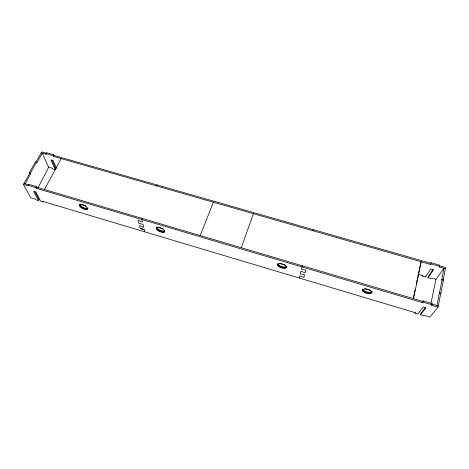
<?xml version="1.0" encoding="UTF-8"?>
<svg xmlns="http://www.w3.org/2000/svg" width="469" height="469" viewBox="0 0 469 469"><rect width="100%" height="100%" fill="white"/><g stroke="black" fill="none" stroke-linecap="round" stroke-linejoin="round"><path stroke-width="0.7" d="M156.306 228.585L156.787 227.019L156.306 228.585C157.783 231.229 161.535 232.835 164.455 231.997L164.818 231.117C163.364 228.45 159.566 226.82 156.646 227.694L156.329 228.081M362.355 290.37L362.426 289.854C365.187 287.89 370.193 289.303 371.923 292.134L371.835 292.65C369.044 294.561 364.12 293.178 362.355 290.37L362.648 289.203C364.401 292.017 369.338 293.401 372.122 291.478L371.835 292.65M425.629 307.259L420.734 313.638L420.494 314.816L423.542 315.725L423.894 315.274L429.938 317.079L438.011 307.195L443.486 279.97L442.144 279.583L441.745 280.11L443.996 268.327L435.93 279.389L430.958 303.39M436.874 305.583L442.144 279.583M438.011 307.195L431.715 305.331L431.949 304.105L438.239 305.987M445.327 268.708L439.207 266.931L439.43 265.782L445.55 267.535L443.088 280.497L443.486 279.97M431.715 305.331L432.336 303.613L423.255 300.928L422.639 302.64L36.09 188.221L35.755 187.571L28.263 185.355L28.82 184.346L36.306 186.562L36.641 187.213L422.886 301.426M439.207 266.931L439.822 265.231L430.988 262.704L430.384 264.405L53.525 156.412L53.232 155.726L45.903 153.627L46.431 152.671L53.753 154.77L54.046 155.456L430.612 263.261M422.639 302.64L423.255 300.928M430.384 264.405L430.988 262.704M435.936 279.372L431.328 278.041L430.97 278.545L428.004 277.683L428.232 276.569L433.204 269.411M422.739 274.981L422.51 276.094L425.465 276.95L425.694 275.836M420.494 314.816L425.834 307.887L423.149 307.089L417.885 314.037L414.848 313.128L415.094 311.949M413.429 297.727L415.065 289.948M416.261 284.284L418.342 274.383M418.641 272.964L419.233 270.132M419.532 268.719L420.722 263.062M413.476 298.665L421.226 261.802L420.875 262.353M370.733 293.365L371.02 292.193M371.43 293.072L371.718 291.894M299.269 278.023L299.791 275.895L303.865 277.419L304.539 274.84L300.283 273.884L300.928 271.258L305.067 272.806L305.765 270.144L301.438 269.183L302.341 265.771M368.675 293.506L368.962 292.339M369.795 293.512L370.082 292.339M366.213 293.049L366.5 291.882M367.456 293.348L367.743 292.181M363.997 292.117L364.29 290.95M365.034 292.627L365.322 291.46M362.613 290.944L362.9 289.778M363.17 291.542L363.463 290.375M312.975 230.754L313.304 229.669M285.732 268.075L286.881 266.163L286.278 267.746C283.399 269.059 278.598 267.693 277.49 264.61L277.724 264.147C280.585 262.792 285.469 264.182 286.524 267.295M286.278 267.746L286.629 266.621M283.956 268.286L284.314 267.166L286.09 266.949M284.941 268.262L285.299 267.137M281.664 267.875L282.021 266.755L284.314 267.166M282.836 268.157L283.194 267.037M279.46 266.949L279.823 265.829L278.299 264.633L277.853 263.484M280.509 267.465L280.872 266.345L279.823 265.829M277.56 265.155L277.924 264.035M277.935 265.759L278.299 264.633M278.586 266.369L278.944 265.249M241.283 247.738L253.436 213.706M200.21 235.59L213.36 202.221M164.455 231.997L164.906 230.936C161.987 231.78 158.235 230.173 156.763 227.524M162.075 232.202L162.52 231.147M163.054 232.296L163.499 231.24M163.863 232.225L164.314 231.17M159.882 231.551L160.334 230.496M160.99 231.95L161.442 230.889M157.871 230.443L158.323 229.388M158.815 231.035L159.272 229.98M156.57 229.177L157.027 228.116M157.103 229.81L157.561 228.749M144.792 231.868L144.194 229.47L140.442 228.649C136.321 220.676 146.985 232.319 142.869 224.288L139.053 223.479C134.773 215.406 145.273 226.709 141.632 219.445L142.107 218.384M79.273 205.205L79.454 204.789C82.374 203.786 86.572 205.815 87.656 208.699L87.457 209.11C84.526 210.071 80.392 208.066 79.273 205.205L79.789 204.179C80.897 207.052 85.036 209.057 87.961 208.089L87.457 209.11M144.194 229.47L140.442 228.649M156.611 185.959L157.068 184.933M86.284 209.467L86.794 208.447M86.988 209.367L87.498 208.347M84.367 209.151L84.877 208.136M85.393 209.391L85.897 208.371M82.21 208.254L82.72 207.234M83.283 208.764L83.793 207.749M80.387 207.005L80.897 205.985M81.225 207.656L81.735 206.636M79.372 205.739L79.888 204.719M79.753 206.348L80.269 205.334M44.461 189.523L61.175 158.604M37.672 187.272L37.989 187.887L48.665 167.187L42.263 153.181L36.834 162.884L36.506 162.21L35.404 161.887L29.313 172.744L29.653 173.413L23.45 184.475L30.678 197.754L35.667 199.243L35.984 199.847L38.511 200.603L39.038 199.618L34.853 191.639M48.301 167.081L52.481 168.295L52.768 168.934L55.236 169.649L55.741 168.717L52.024 160.287M35.755 187.571L36.306 186.562M53.232 155.726L53.753 154.77M36.09 188.221L36.641 187.213M53.525 156.412L54.046 155.456M35.732 162.567L41.7 151.921L46.109 153.181M25.127 183.807L30.761 173.735L30.421 173.073L36.506 162.21M422.51 276.094L422.85 275.584L417.943 274.16M425.465 276.95L430.782 269.2L433.391 269.951L428.004 277.683M414.848 313.128L415.188 312.671L42.896 201.406L43.207 202.004L40.674 201.248L35.884 192.067L33.662 191.411L38.511 200.603M430.753 263.854L439.594 266.386M41.172 152.871L46.214 154.313L45.903 153.627M29.313 172.744L30.421 173.073M439.617 292.803L440.977 293.201M29.653 173.413L30.761 173.735M439.219 293.313L440.573 293.711M24.013 183.473L28.521 184.809M423.003 302.147L432.101 304.838M23.45 184.475L28.609 186.005L28.263 185.355M80.263 204.244L85.886 205.909M157.496 227.166L163.112 228.831M279.665 263.426L285.281 265.091M364.618 288.64L370.938 290.516M280.872 266.345L282.021 266.755M55.236 169.649L50.933 159.935L53.103 160.556L56.509 168.324"/></g></svg>
